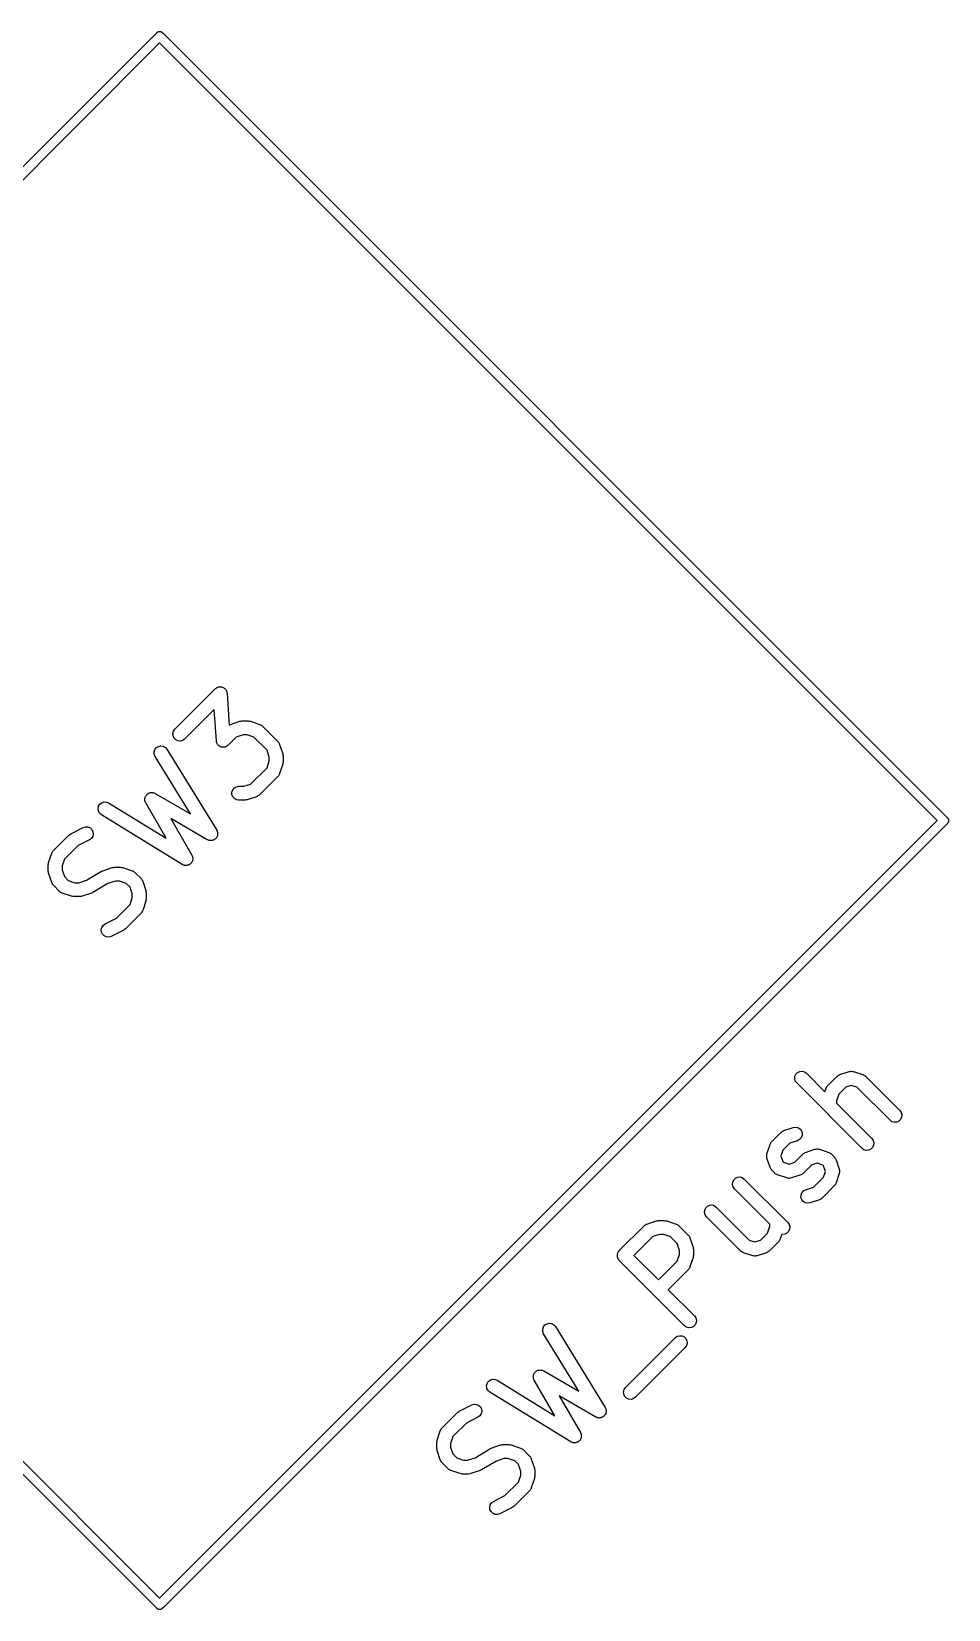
# Model space of a CAD drawing. Extents: x 106.7 to 203.6, y -115.7 to -57.1.
# Drawn here: x 183.87 to 193.79, y -104.94 to -87.87 of the extents above; entities that cross this region are included whole.
import ezdxf

# ---------------------------------------------------------------- set-up
doc = ezdxf.new("R2010")
doc.units = 0
doc.header["$MEASUREMENT"] = 0
doc.layers.add('BLACK', color=7, linetype='CONTINUOUS')

msp = doc.modelspace()

# ---------------------------------------------------------------- linework, layer by layer
at = {"layer": 'BLACK', "linetype": 'CONTINUOUS'}
for p, q in [((178.63, -94.4797), (185.225, -87.8846)), ((185.225, -87.8846), (185.228, -87.8815)), ((185.228, -87.8815), (185.232, -87.8796)), ((185.232, -87.8796), (185.236, -87.8771)), ((185.236, -87.8771), (185.24, -87.8759)), ((185.24, -87.8759), (185.244, -87.874)), ((185.244, -87.874), (185.248, -87.8736)), ((185.248, -87.8736), (185.253, -87.8725)), ((185.253, -87.8725), (185.257, -87.8729)), ((185.257, -87.8729), (185.262, -87.8725)), ((185.262, -87.8725), (185.266, -87.8736)), ((185.266, -87.8736), (185.27, -87.874)), ((185.27, -87.874), (185.274, -87.8759)), ((185.274, -87.8759), (185.279, -87.8771)), ((185.279, -87.8771), (185.282, -87.8796)), ((185.282, -87.8796), (185.286, -87.8815)), ((185.286, -87.8815), (185.299, -87.8939)), ((185.299, -87.8939), (185.299, -87.8939)), ((185.299, -87.8939), (193.772, -96.3668)), ((185.257, -87.9938), (178.63, -94.6211)), ((193.672, -96.4083), (185.257, -87.9938)), ((185.421, -95.4206), (185.859, -94.9829)), ((185.859, -94.9829), (185.865, -94.9787)), ((185.865, -94.9787), (185.87, -94.9736)), ((185.87, -94.9736), (185.875, -94.9712)), ((185.875, -94.9712), (185.88, -94.9679)), ((185.88, -94.9679), (185.887, -94.966)), ((185.887, -94.966), (185.894, -94.9631)), ((185.894, -94.9631), (185.9, -94.9627)), ((185.9, -94.9627), (185.905, -94.9612)), ((185.905, -94.9612), (185.913, -94.9618)), ((185.913, -94.9618), (185.92, -94.9613)), ((185.92, -94.9613), (185.925, -94.9629)), ((185.925, -94.9629), (185.931, -94.9634)), ((185.931, -94.9634), (185.938, -94.9665)), ((185.938, -94.9665), (185.945, -94.9686)), ((185.945, -94.9686), (185.95, -94.972)), ((185.95, -94.972), (185.955, -94.9745)), ((185.955, -94.9745), (185.96, -94.9796)), ((185.96, -94.9796), (185.966, -94.984)), ((185.966, -94.984), (185.969, -94.9888)), ((185.969, -94.9888), (185.973, -94.9929)), ((185.973, -94.9929), (185.976, -94.9995)), ((185.976, -94.9995), (185.98, -95.0056)), ((185.98, -95.0056), (185.982, -95.0112)), ((185.982, -95.0112), (185.984, -95.0165)), ((185.984, -95.0165), (185.985, -95.0238)), ((185.985, -95.0238), (185.987, -95.0309)), ((185.987, -95.0309), (186.01, -95.3756)), ((185.848, -95.2058), (185.527, -95.5267)), ((185.871, -95.546), (185.848, -95.2058)), ((185.406, -95.4419), (185.421, -95.4206)), ((186.01, -95.3756), (186.015, -95.372)), ((186.015, -95.372), (186.019, -95.3709)), ((186.019, -95.3709), (186.023, -95.3688)), ((186.023, -95.3688), (186.124, -95.3351)), ((186.124, -95.3351), (186.136, -95.3334)), ((186.136, -95.3334), (186.147, -95.3313)), ((186.147, -95.3313), (186.215, -95.3313)), ((186.215, -95.3313), (186.227, -95.3334)), ((186.227, -95.3334), (186.239, -95.3351)), ((186.239, -95.3351), (186.34, -95.3688)), ((186.34, -95.3688), (186.343, -95.3709)), ((186.343, -95.3709), (186.348, -95.372)), ((186.348, -95.372), (186.355, -95.377)), ((186.355, -95.377), (186.362, -95.3812)), ((186.362, -95.3812), (186.365, -95.3844)), ((186.365, -95.3844), (186.369, -95.3869)), ((186.369, -95.3869), (186.537, -95.5553)), ((185.399, -95.4671), (185.406, -95.4419)), ((185.402, -95.493), (185.399, -95.4671)), ((185.413, -95.5166), (185.402, -95.493)), ((185.431, -95.5351), (185.413, -95.5166)), ((185.455, -95.5461), (185.431, -95.5351)), ((185.481, -95.5483), (185.455, -95.5461)), ((185.506, -95.5416), (185.481, -95.5483)), ((185.527, -95.5267), (185.506, -95.5416)), ((185.872, -95.5531), (185.871, -95.546)), ((185.873, -95.5604), (185.872, -95.5531)), ((185.875, -95.5656), (185.873, -95.5604)), ((185.877, -95.5712), (185.875, -95.5656)), ((185.881, -95.5773), (185.877, -95.5712)), ((185.884, -95.584), (185.881, -95.5773)), ((185.888, -95.5881), (185.884, -95.584)), ((185.891, -95.5929), (185.888, -95.5881)), ((185.897, -95.5972), (185.891, -95.5929)), ((185.902, -95.6024), (185.897, -95.5972)), ((185.992, -95.5982), (185.987, -95.6033)), ((185.998, -95.594), (185.992, -95.5982)), ((186.087, -95.5055), (185.998, -95.594)), ((186.16, -95.4813), (186.087, -95.5055)), ((186.203, -95.4813), (186.16, -95.4813)), ((186.275, -95.5055), (186.203, -95.4813)), ((186.419, -95.6488), (186.275, -95.5055)), ((186.537, -95.5553), (186.54, -95.5588)), ((186.54, -95.5588), (186.543, -95.5617)), ((186.543, -95.5617), (186.547, -95.5694)), ((186.547, -95.5694), (186.552, -95.5766)), ((186.552, -95.5766), (186.553, -95.5808)), ((186.553, -95.5808), (186.555, -95.5846)), ((186.555, -95.5846), (186.589, -95.6856)), ((185.198, -95.6647), (185.206, -95.64)), ((185.199, -95.6907), (185.198, -95.6647)), ((185.208, -95.715), (185.199, -95.6907)), ((185.206, -95.64), (185.222, -95.6196)), ((185.591, -96.3373), (185.208, -95.715)), ((185.222, -95.6196), (185.244, -95.6059)), ((185.244, -95.6059), (185.27, -95.6007)), ((185.27, -95.6007), (185.296, -95.6045)), ((185.296, -95.6045), (185.319, -95.6169)), ((185.319, -95.6169), (185.336, -95.6363)), ((185.336, -95.6363), (185.875, -96.5118)), ((185.908, -95.6049), (185.902, -95.6024)), ((185.912, -95.6083), (185.908, -95.6049)), ((185.919, -95.6103), (185.912, -95.6083)), ((185.926, -95.6134), (185.919, -95.6103)), ((185.932, -95.6139), (185.926, -95.6134)), ((185.937, -95.6155), (185.932, -95.6139)), ((185.945, -95.615), (185.937, -95.6155)), ((185.952, -95.6157), (185.945, -95.615)), ((185.958, -95.6142), (185.952, -95.6157)), ((185.963, -95.6138), (185.958, -95.6142)), ((185.97, -95.6108), (185.963, -95.6138)), ((185.977, -95.6089), (185.97, -95.6108)), ((185.982, -95.6056), (185.977, -95.6089)), ((185.987, -95.6033), (185.982, -95.6056)), ((186.443, -95.7215), (186.419, -95.6488)), ((186.419, -95.8372), (186.443, -95.7645)), ((186.443, -95.7645), (186.443, -95.7215)), ((186.589, -95.6856), (186.591, -95.6975)), ((186.591, -95.6975), (186.593, -95.7093)), ((186.593, -95.7093), (186.593, -95.7767)), ((186.242, -96.0142), (186.419, -95.8372)), ((186.537, -95.9307), (186.335, -96.1327)), ((186.54, -95.9272), (186.537, -95.9307)), ((186.543, -95.9243), (186.54, -95.9272)), ((186.547, -95.9166), (186.543, -95.9243)), ((186.552, -95.9094), (186.547, -95.9166)), ((186.553, -95.9052), (186.552, -95.9094)), ((186.555, -95.9014), (186.553, -95.9052)), ((186.589, -95.8004), (186.555, -95.9014)), ((186.591, -95.7885), (186.589, -95.8004)), ((186.593, -95.7767), (186.591, -95.7885)), ((185.14, -96.1135), (185.145, -96.1103)), ((185.145, -96.1103), (185.152, -96.1091)), ((185.152, -96.1091), (185.158, -96.1069)), ((185.158, -96.1069), (185.165, -96.1069)), ((185.165, -96.1069), (185.171, -96.1057)), ((185.171, -96.1057), (185.177, -96.1069)), ((185.177, -96.1069), (185.184, -96.1069)), ((185.184, -96.1069), (185.19, -96.1091)), ((185.19, -96.1091), (185.197, -96.1102)), ((185.197, -96.1102), (185.202, -96.1135)), ((186.04, -96.1004), (186.049, -96.0759)), ((186.04, -96.1264), (186.04, -96.1004)), ((186.049, -96.0759), (186.066, -96.0559)), ((186.066, -96.0559), (186.088, -96.0429)), ((186.088, -96.0429), (186.114, -96.0384)), ((186.114, -96.0384), (186.169, -96.0384)), ((186.169, -96.0384), (186.242, -96.0142)), ((184.591, -96.2796), (184.596, -96.2541)), ((184.595, -96.3054), (184.591, -96.2796)), ((184.596, -96.2541), (184.61, -96.2319)), ((184.61, -96.2319), (184.63, -96.2158)), ((184.63, -96.2158), (184.655, -96.2075)), ((184.655, -96.2075), (184.681, -96.2083)), ((184.681, -96.2083), (184.705, -96.2179)), ((184.705, -96.2179), (185.328, -96.6008)), ((185.096, -96.1806), (185.097, -96.1743)), ((185.097, -96.1872), (185.096, -96.1806)), ((185.097, -96.1678), (185.099, -96.1615)), ((185.097, -96.1743), (185.097, -96.1678)), ((185.097, -96.1938), (185.097, -96.1872)), ((185.099, -96.1999), (185.097, -96.1938)), ((185.099, -96.1615), (185.101, -96.155)), ((185.1, -96.2063), (185.099, -96.1999)), ((185.104, -96.2121), (185.1, -96.2063)), ((185.101, -96.155), (185.104, -96.1494)), ((185.104, -96.1494), (185.106, -96.1433)), ((185.106, -96.2183), (185.104, -96.2121)), ((185.106, -96.1433), (185.11, -96.1382)), ((185.328, -96.6008), (185.106, -96.2183)), ((185.11, -96.1382), (185.114, -96.1324)), ((185.114, -96.1324), (185.119, -96.1283)), ((185.119, -96.1283), (185.123, -96.1233)), ((185.123, -96.1233), (185.128, -96.12)), ((185.128, -96.12), (185.134, -96.1157)), ((185.134, -96.1157), (185.14, -96.1135)), ((185.202, -96.1135), (185.209, -96.1158)), ((185.209, -96.1158), (185.591, -96.3373)), ((186.049, -96.1509), (186.04, -96.1264)), ((186.066, -96.1708), (186.049, -96.1509)), ((186.088, -96.1839), (186.066, -96.1708)), ((186.114, -96.1884), (186.088, -96.1839)), ((186.181, -96.1884), (186.114, -96.1884)), ((186.193, -96.1863), (186.181, -96.1884)), ((186.205, -96.1845), (186.193, -96.1863)), ((186.306, -96.1509), (186.205, -96.1845)), ((186.31, -96.1488), (186.306, -96.1509)), ((186.314, -96.1477), (186.31, -96.1488)), ((186.321, -96.1426), (186.314, -96.1477)), ((186.329, -96.1385), (186.321, -96.1426)), ((186.332, -96.1352), (186.329, -96.1385)), ((186.335, -96.1327), (186.332, -96.1352)), ((185.225, -104.932), (176.743, -96.4499)), ((176.843, -96.4083), (185.257, -104.823)), ((184.607, -96.3283), (184.595, -96.3054)), ((184.627, -96.3456), (184.607, -96.3283)), ((185.502, -96.8844), (184.627, -96.3456)), ((185.257, -104.823), (193.672, -96.4083)), ((193.781, -96.4406), (185.299, -104.923)), ((185.773, -96.616), (185.377, -96.3866)), ((185.377, -96.3866), (185.606, -96.7829)), ((193.772, -96.3668), (193.784, -96.3792)), ((193.784, -96.4375), (193.781, -96.4406)), ((193.784, -96.3792), (193.786, -96.3833)), ((193.786, -96.4334), (193.784, -96.4375)), ((193.786, -96.3833), (193.788, -96.3869)), ((193.788, -96.4298), (193.786, -96.4334)), ((193.788, -96.3869), (193.79, -96.3912)), ((193.79, -96.4255), (193.788, -96.4298)), ((193.79, -96.3912), (193.792, -96.3952)), ((193.792, -96.4215), (193.79, -96.4255)), ((193.792, -96.3952), (193.792, -96.3996)), ((193.792, -96.3996), (193.793, -96.4039)), ((193.793, -96.4128), (193.792, -96.4171)), ((193.792, -96.4171), (193.792, -96.4215)), ((193.793, -96.4039), (193.793, -96.4084)), ((193.793, -96.4084), (193.793, -96.4128)), ((184.108, -96.7338), (184.276, -96.5654)), ((184.276, -96.5654), (184.286, -96.5585)), ((184.286, -96.5585), (184.296, -96.5514)), ((184.296, -96.5514), (184.43, -96.484)), ((184.497, -96.6182), (184.374, -96.6801)), ((184.43, -96.484), (184.455, -96.4766)), ((184.455, -96.4766), (184.481, -96.4782)), ((184.481, -96.4782), (184.505, -96.4885)), ((184.518, -96.6027), (184.497, -96.6182)), ((184.505, -96.4885), (184.524, -96.5064)), ((184.533, -96.5809), (184.518, -96.6027)), ((184.524, -96.5064), (184.536, -96.5297)), ((184.539, -96.5556), (184.533, -96.5809)), ((184.536, -96.5297), (184.539, -96.5556)), ((185.78, -96.6187), (185.773, -96.616)), ((185.787, -96.6223), (185.78, -96.6187)), ((185.792, -96.6231), (185.787, -96.6223)), ((185.798, -96.625), (185.792, -96.6231)), ((185.831, -96.6224), (185.824, -96.625)), ((185.838, -96.6208), (185.831, -96.6224)), ((185.843, -96.618), (185.838, -96.6208)), ((185.848, -96.6161), (185.843, -96.618)), ((185.854, -96.6112), (185.848, -96.6161)), ((185.861, -96.6072), (185.854, -96.6112)), ((185.864, -96.6029), (185.861, -96.6072)), ((185.868, -96.5994), (185.864, -96.6029)), ((185.872, -96.5928), (185.868, -96.5994)), ((185.877, -96.5868), (185.872, -96.5928)), ((185.875, -96.5118), (185.877, -96.5189)), ((185.877, -96.5189), (185.881, -96.5255)), ((185.878, -96.5816), (185.877, -96.5868)), ((185.881, -96.5769), (185.878, -96.5816)), ((185.881, -96.5255), (185.882, -96.5309)), ((185.883, -96.5693), (185.881, -96.5769)), ((185.882, -96.5309), (185.884, -96.536)), ((185.885, -96.5621), (185.883, -96.5693)), ((185.884, -96.536), (185.884, -96.5437)), ((185.884, -96.5437), (185.886, -96.5512)), ((185.886, -96.5512), (185.885, -96.5566)), ((185.885, -96.5566), (185.885, -96.5621)), ((184.056, -96.8641), (184.09, -96.7631)), ((184.09, -96.7631), (184.092, -96.7593)), ((184.092, -96.7593), (184.093, -96.7551)), ((184.093, -96.7551), (184.098, -96.7479)), ((184.098, -96.7479), (184.102, -96.7402)), ((184.102, -96.7402), (184.105, -96.7373)), ((184.105, -96.7373), (184.108, -96.7338)), ((184.374, -96.6801), (184.226, -96.8273)), ((185.606, -96.7829), (185.609, -96.7901)), ((185.609, -96.7901), (185.613, -96.7968)), ((185.805, -96.625), (185.798, -96.625)), ((185.813, -96.6261), (185.805, -96.625)), ((185.818, -96.625), (185.813, -96.6261)), ((185.824, -96.625), (185.818, -96.625)), ((184.052, -96.8878), (184.054, -96.876)), ((184.052, -96.9552), (184.052, -96.8878)), ((184.054, -96.967), (184.052, -96.9552)), ((184.054, -96.876), (184.056, -96.8641)), ((184.226, -96.8273), (184.202, -96.9)), ((184.202, -96.9), (184.202, -96.943)), ((184.202, -96.943), (184.226, -97.0157)), ((184.466, -97.055), (184.627, -96.9582)), ((184.627, -96.9582), (184.635, -96.9553)), ((184.635, -96.9553), (184.642, -96.9514)), ((184.642, -96.9514), (184.743, -96.9177)), ((184.743, -96.9177), (184.755, -96.9159)), ((184.755, -96.9159), (184.767, -96.9138)), ((184.767, -96.9138), (184.834, -96.9138)), ((184.834, -96.9138), (184.846, -96.9159)), ((184.846, -96.9159), (184.858, -96.9177)), ((184.858, -96.9177), (184.959, -96.9514)), ((184.959, -96.9514), (184.963, -96.9534)), ((184.963, -96.9534), (184.967, -96.9545)), ((184.967, -96.9545), (184.974, -96.9596)), ((184.974, -96.9596), (184.982, -96.9638)), ((184.982, -96.9638), (184.985, -96.967)), ((185.509, -96.8872), (185.502, -96.8844)), ((185.516, -96.891), (185.509, -96.8872)), ((185.521, -96.8919), (185.516, -96.891)), ((185.526, -96.894), (185.521, -96.8919)), ((185.534, -96.8942), (185.526, -96.894)), ((185.541, -96.8955), (185.534, -96.8942)), ((185.547, -96.8945), (185.541, -96.8955)), ((185.552, -96.8947), (185.547, -96.8945)), ((185.56, -96.8923), (185.552, -96.8947)), ((185.567, -96.8909), (185.56, -96.8923)), ((185.572, -96.8882), (185.567, -96.8909)), ((185.577, -96.8865), (185.572, -96.8882)), ((185.583, -96.8817), (185.577, -96.8865)), ((185.59, -96.8779), (185.583, -96.8817)), ((185.593, -96.8737), (185.59, -96.8779)), ((185.597, -96.8703), (185.593, -96.8737)), ((185.601, -96.8638), (185.597, -96.8703)), ((185.606, -96.8579), (185.601, -96.8638)), ((185.608, -96.8528), (185.606, -96.8579)), ((185.611, -96.8481), (185.608, -96.8528)), ((185.613, -96.8406), (185.611, -96.8481)), ((185.613, -96.7968), (185.613, -96.8022)), ((185.613, -96.8022), (185.615, -96.8074)), ((185.615, -96.8334), (185.613, -96.8406)), ((185.615, -96.8074), (185.615, -96.815)), ((185.615, -96.815), (185.616, -96.8226)), ((185.616, -96.8226), (185.615, -96.828)), ((185.615, -96.828), (185.615, -96.8334)), ((184.056, -96.9789), (184.054, -96.967)), ((184.09, -97.0799), (184.056, -96.9789)), ((184.092, -97.0837), (184.09, -97.0799)), ((184.093, -97.0879), (184.092, -97.0837)), ((184.098, -97.0951), (184.093, -97.0879)), ((184.102, -97.1028), (184.098, -97.0951)), ((184.105, -97.1057), (184.102, -97.1028)), ((184.108, -97.1092), (184.105, -97.1057)), ((184.175, -97.1766), (184.108, -97.1092)), ((184.226, -97.0157), (184.269, -97.058)), ((184.269, -97.058), (184.341, -97.0822)), ((184.341, -97.0822), (184.384, -97.0822)), ((184.384, -97.0822), (184.466, -97.055)), ((184.697, -97.0911), (184.536, -97.1878)), ((184.779, -97.0639), (184.697, -97.0911)), ((184.822, -97.0639), (184.779, -97.0639)), ((184.895, -97.0881), (184.822, -97.0639)), ((184.937, -97.1304), (184.895, -97.0881)), ((184.961, -97.203), (184.937, -97.1304)), ((184.985, -96.967), (184.988, -96.9695)), ((184.988, -96.9695), (185.056, -97.0368)), ((185.056, -97.0368), (185.058, -97.0404)), ((185.058, -97.0404), (185.061, -97.0432)), ((185.061, -97.0432), (185.066, -97.051)), ((185.066, -97.051), (185.071, -97.0582)), ((185.071, -97.0582), (185.072, -97.0623)), ((185.072, -97.0623), (185.074, -97.0661)), ((185.074, -97.0661), (185.107, -97.1672)), ((184.179, -97.179), (184.175, -97.1766)), ((184.182, -97.1823), (184.179, -97.179)), ((184.189, -97.1865), (184.182, -97.1823)), ((184.196, -97.1915), (184.189, -97.1865)), ((184.201, -97.1926), (184.196, -97.1915)), ((184.204, -97.1947), (184.201, -97.1926)), ((184.305, -97.2284), (184.204, -97.1947)), ((184.317, -97.2301), (184.305, -97.2284)), ((184.329, -97.2322), (184.317, -97.2301)), ((184.397, -97.2322), (184.329, -97.2322)), ((184.408, -97.2301), (184.397, -97.2322)), ((184.42, -97.2284), (184.408, -97.2301)), ((184.521, -97.1947), (184.42, -97.2284)), ((184.528, -97.1908), (184.521, -97.1947)), ((184.536, -97.1878), (184.528, -97.1908)), ((184.937, -97.3187), (184.961, -97.2461)), ((184.961, -97.2461), (184.961, -97.203)), ((185.107, -97.2819), (185.074, -97.383)), ((185.107, -97.1672), (185.109, -97.179)), ((185.109, -97.2701), (185.107, -97.2819)), ((185.109, -97.179), (185.111, -97.1909)), ((185.111, -97.2582), (185.109, -97.2701)), ((185.111, -97.1909), (185.111, -97.2582)), ((184.666, -97.5279), (184.79, -97.466)), ((184.79, -97.466), (184.937, -97.3187)), ((185.056, -97.4123), (184.887, -97.5806)), ((185.058, -97.4087), (185.056, -97.4123)), ((185.061, -97.4059), (185.058, -97.4087)), ((185.066, -97.3981), (185.061, -97.4059)), ((185.071, -97.3909), (185.066, -97.3981)), ((185.072, -97.3868), (185.071, -97.3909)), ((185.074, -97.383), (185.072, -97.3868)), ((184.625, -97.5904), (184.631, -97.5651)), ((184.628, -97.6163), (184.625, -97.5904)), ((184.639, -97.6396), (184.628, -97.6163)), ((184.631, -97.5651), (184.645, -97.5434)), ((184.658, -97.6575), (184.639, -97.6396)), ((184.645, -97.5434), (184.666, -97.5279)), ((184.868, -97.5947), (184.733, -97.662)), ((184.877, -97.5875), (184.868, -97.5947)), ((184.887, -97.5806), (184.877, -97.5875)), ((184.682, -97.6679), (184.658, -97.6575)), ((184.708, -97.6694), (184.682, -97.6679)), ((184.733, -97.662), (184.708, -97.6694)), ((192.129, -99.2016), (192.131, -99.1756)), ((192.131, -99.1756), (192.142, -99.152)), ((192.142, -99.152), (192.161, -99.1336)), ((192.161, -99.1336), (192.184, -99.1226)), ((192.184, -99.1226), (192.21, -99.1203)), ((192.21, -99.1203), (192.235, -99.127)), ((192.235, -99.127), (192.257, -99.142)), ((192.257, -99.142), (192.457, -99.3424)), ((192.487, -99.2767), (192.588, -99.1757)), ((192.588, -99.1757), (192.592, -99.1732)), ((192.592, -99.1732), (192.595, -99.1699)), ((192.595, -99.1699), (192.603, -99.1658)), ((192.603, -99.1658), (192.61, -99.1607)), ((192.61, -99.1607), (192.614, -99.1596)), ((192.614, -99.1596), (192.618, -99.1575)), ((192.618, -99.1575), (192.719, -99.1239)), ((192.719, -99.1239), (192.73, -99.1223)), ((192.73, -99.1223), (192.74, -99.1201)), ((192.74, -99.1201), (192.742, -99.1204)), ((192.742, -99.1204), (192.744, -99.1201)), ((192.744, -99.1201), (192.755, -99.1223)), ((192.755, -99.1223), (192.766, -99.1239)), ((192.766, -99.1239), (192.867, -99.1575)), ((192.867, -99.1575), (192.871, -99.1596)), ((192.871, -99.1596), (192.875, -99.1607)), ((192.875, -99.1607), (192.882, -99.1658)), ((192.882, -99.1658), (192.89, -99.1699)), ((192.89, -99.1699), (192.893, -99.1732)), ((192.893, -99.1732), (192.896, -99.1757)), ((192.896, -99.1757), (193.267, -99.5461)), ((192.136, -99.2267), (192.129, -99.2016)), ((192.151, -99.2481), (192.136, -99.2267)), ((192.858, -99.9552), (192.151, -99.2481)), ((192.457, -99.3424), (192.469, -99.306)), ((192.469, -99.306), (192.471, -99.3022)), ((192.471, -99.3022), (192.472, -99.298)), ((192.472, -99.298), (192.477, -99.2908)), ((192.477, -99.2908), (192.482, -99.2831)), ((192.482, -99.2831), (192.485, -99.2802)), ((192.485, -99.2802), (192.487, -99.2767)), ((192.682, -99.2942), (192.606, -99.3702)), ((192.742, -99.2741), (192.682, -99.2942)), ((192.803, -99.2942), (192.742, -99.2741)), ((193.161, -99.6521), (192.803, -99.2942)), ((192.606, -99.3702), (192.582, -99.4429)), ((192.582, -99.4429), (192.582, -99.467)), ((192.582, -99.467), (192.964, -99.8491)), ((193.182, -99.6671), (193.161, -99.6521)), ((193.207, -99.6738), (193.182, -99.6671)), ((193.233, -99.6715), (193.207, -99.6738)), ((193.257, -99.6605), (193.233, -99.6715)), ((193.275, -99.6421), (193.257, -99.6605)), ((193.267, -99.5461), (193.282, -99.5674)), ((193.286, -99.6185), (193.275, -99.6421)), ((193.282, -99.5674), (193.289, -99.5925)), ((193.289, -99.5925), (193.286, -99.6185)), ((191.881, -99.8828), (191.982, -99.7818)), ((191.982, -99.7818), (191.986, -99.7793)), ((191.986, -99.7793), (191.989, -99.776)), ((191.989, -99.776), (191.996, -99.7719)), ((191.996, -99.7719), (192.004, -99.7668)), ((192.004, -99.7668), (192.008, -99.7657)), ((192.008, -99.7657), (192.012, -99.7636)), ((192.012, -99.7636), (192.113, -99.73)), ((192.113, -99.73), (192.138, -99.7261)), ((192.138, -99.7261), (192.164, -99.7314)), ((192.183, -99.8599), (192.16, -99.8723)), ((192.164, -99.7314), (192.186, -99.745)), ((192.2, -99.8404), (192.183, -99.8599)), ((192.186, -99.745), (192.202, -99.7654)), ((192.21, -99.8161), (192.2, -99.8404)), ((192.202, -99.7654), (192.211, -99.7901)), ((192.211, -99.7901), (192.21, -99.8161)), ((192.964, -99.8491), (192.979, -99.8704)), ((191.826, -100.035), (191.828, -100.024)), ((191.826, -100.037), (191.826, -100.035)), ((191.826, -100.039), (191.826, -100.037)), ((191.828, -100.024), (191.829, -100.013)), ((191.829, -100.013), (191.863, -99.9121)), ((191.863, -99.9121), (191.865, -99.9083)), ((191.865, -99.9083), (191.866, -99.9041)), ((191.866, -99.9041), (191.871, -99.8969)), ((191.871, -99.8969), (191.876, -99.8892)), ((191.876, -99.8892), (191.879, -99.8863)), ((191.879, -99.8863), (191.881, -99.8828)), ((192, -99.9763), (191.98, -100.037)), ((191.98, -100.037), (192, -100.097)), ((192.076, -99.9003), (192, -99.9763)), ((192.16, -99.8723), (192.076, -99.9003)), ((192.129, -100.106), (192.218, -100.017)), ((192.218, -100.017), (192.222, -100.015)), ((192.222, -100.015), (192.224, -100.012)), ((192.224, -100.012), (192.232, -100.008)), ((192.232, -100.008), (192.239, -100.003)), ((192.239, -100.003), (192.243, -100.001)), ((192.243, -100.001), (192.247, -99.9993)), ((192.247, -99.9993), (192.348, -99.9657)), ((192.348, -99.9657), (192.359, -99.9641)), ((192.359, -99.9641), (192.37, -99.9618)), ((192.37, -99.9618), (192.372, -99.9621)), ((192.372, -99.9621), (192.374, -99.9618)), ((192.374, -99.9618), (192.385, -99.9641)), ((192.385, -99.9641), (192.396, -99.9657)), ((192.396, -99.9657), (192.497, -99.9993)), ((192.497, -99.9993), (192.501, -100.001)), ((192.501, -100.001), (192.505, -100.003)), ((192.505, -100.003), (192.512, -100.008)), ((192.512, -100.008), (192.52, -100.012)), ((192.52, -100.012), (192.523, -100.015)), ((192.523, -100.015), (192.526, -100.017)), ((192.526, -100.017), (192.56, -100.051)), ((192.879, -99.9701), (192.858, -99.9552)), ((192.904, -99.9768), (192.879, -99.9701)), ((192.93, -99.9746), (192.904, -99.9768)), ((192.954, -99.9636), (192.93, -99.9746)), ((192.972, -99.9451), (192.954, -99.9636)), ((192.983, -99.9215), (192.972, -99.9451)), ((192.979, -99.8704), (192.985, -99.8956)), ((192.985, -99.8956), (192.983, -99.9215)), ((191.828, -100.05), (191.826, -100.039)), ((191.829, -100.061), (191.828, -100.05)), ((191.863, -100.162), (191.829, -100.061)), ((191.865, -100.165), (191.863, -100.162)), ((191.866, -100.17), (191.865, -100.165)), ((191.871, -100.177), (191.866, -100.17)), ((191.876, -100.184), (191.871, -100.177)), ((191.879, -100.187), (191.876, -100.184)), ((191.881, -100.191), (191.879, -100.187)), ((191.915, -100.225), (191.881, -100.191)), ((192, -100.097), (192.008, -100.106)), ((192.008, -100.106), (192.069, -100.126)), ((192.069, -100.126), (192.129, -100.106)), ((192.312, -100.136), (192.223, -100.225)), ((192.372, -100.116), (192.312, -100.136)), ((192.433, -100.136), (192.372, -100.116)), ((192.441, -100.145), (192.433, -100.136)), ((192.461, -100.205), (192.441, -100.145)), ((192.441, -100.266), (192.461, -100.205)), ((192.56, -100.051), (192.562, -100.055)), ((192.562, -100.055), (192.565, -100.058)), ((192.565, -100.058), (192.57, -100.065)), ((192.57, -100.065), (192.575, -100.072)), ((192.575, -100.072), (192.576, -100.077)), ((192.576, -100.077), (192.578, -100.08)), ((192.578, -100.08), (192.612, -100.181)), ((192.612, -100.181), (192.613, -100.192)), ((192.613, -100.192), (192.615, -100.203)), ((192.615, -100.207), (192.613, -100.218)), ((192.615, -100.203), (192.615, -100.205)), ((192.615, -100.205), (192.615, -100.207)), ((191.456, -100.346), (191.458, -100.32)), ((191.462, -100.372), (191.456, -100.346)), ((191.458, -100.32), (191.469, -100.297)), ((191.477, -100.393), (191.462, -100.372)), ((191.469, -100.297), (191.487, -100.278)), ((191.487, -100.278), (191.511, -100.267)), ((191.511, -100.267), (191.537, -100.265)), ((191.537, -100.265), (191.562, -100.272)), ((191.562, -100.272), (191.583, -100.287)), ((191.583, -100.287), (192.055, -100.758)), ((191.918, -100.227), (191.915, -100.225)), ((191.921, -100.23), (191.918, -100.227)), ((191.929, -100.234), (191.921, -100.23)), ((191.936, -100.239), (191.929, -100.234)), ((191.94, -100.241), (191.936, -100.239)), ((191.944, -100.243), (191.94, -100.241)), ((192.045, -100.276), (191.944, -100.243)), ((192.056, -100.278), (192.045, -100.276)), ((192.067, -100.28), (192.056, -100.278)), ((192.069, -100.28), (192.067, -100.28)), ((192.071, -100.28), (192.069, -100.28)), ((192.082, -100.278), (192.071, -100.28)), ((192.093, -100.276), (192.082, -100.278)), ((192.194, -100.243), (192.093, -100.276)), ((192.198, -100.241), (192.194, -100.243)), ((192.202, -100.239), (192.198, -100.241)), ((192.209, -100.234), (192.202, -100.239)), ((192.217, -100.23), (192.209, -100.234)), ((192.219, -100.227), (192.217, -100.23)), ((192.223, -100.225), (192.219, -100.227)), ((192.247, -100.403), (192.332, -100.375)), ((192.332, -100.375), (192.441, -100.266)), ((192.56, -100.359), (192.425, -100.494)), ((192.562, -100.356), (192.56, -100.359)), ((192.565, -100.353), (192.562, -100.356)), ((192.57, -100.345), (192.565, -100.353)), ((192.575, -100.338), (192.57, -100.345)), ((192.576, -100.334), (192.575, -100.338)), ((192.578, -100.33), (192.576, -100.334)), ((192.612, -100.229), (192.578, -100.33)), ((192.613, -100.218), (192.612, -100.229)), ((191.859, -100.775), (191.477, -100.393)), ((192.197, -100.486), (192.198, -100.46)), ((192.205, -100.51), (192.197, -100.486)), ((192.198, -100.46), (192.207, -100.435)), ((192.221, -100.531), (192.205, -100.51)), ((192.207, -100.435), (192.224, -100.416)), ((192.243, -100.544), (192.221, -100.531)), ((192.224, -100.416), (192.247, -100.403)), ((192.269, -100.55), (192.243, -100.544)), ((192.295, -100.546), (192.269, -100.55)), ((192.396, -100.512), (192.295, -100.546)), ((192.4, -100.51), (192.396, -100.512)), ((192.404, -100.509), (192.4, -100.51)), ((192.411, -100.504), (192.404, -100.509)), ((192.419, -100.5), (192.411, -100.504)), ((192.422, -100.496), (192.419, -100.5)), ((192.425, -100.494), (192.422, -100.496)), ((191.152, -100.649), (191.155, -100.623)), ((191.159, -100.675), (191.152, -100.649)), ((191.155, -100.623), (191.166, -100.6)), ((191.174, -100.696), (191.159, -100.675)), ((191.166, -100.6), (191.184, -100.581)), ((191.545, -101.066), (191.174, -100.696)), ((191.184, -100.581), (191.208, -100.57)), ((191.208, -100.57), (191.234, -100.568)), ((191.234, -100.568), (191.259, -100.575)), ((191.259, -100.575), (191.28, -100.59)), ((191.28, -100.59), (191.638, -100.948)), ((190.231, -101.061), (190.501, -100.792)), ((190.501, -100.792), (190.504, -100.789)), ((190.504, -100.789), (190.507, -100.786)), ((190.507, -100.786), (190.515, -100.782)), ((190.515, -100.782), (190.522, -100.777)), ((190.522, -100.777), (190.526, -100.776)), ((190.526, -100.776), (190.53, -100.774)), ((190.53, -100.774), (190.631, -100.74)), ((190.667, -100.886), (190.594, -100.91)), ((190.631, -100.74), (190.643, -100.738)), ((190.643, -100.738), (190.655, -100.736)), ((190.655, -100.736), (190.722, -100.736)), ((190.71, -100.886), (190.667, -100.886)), ((190.783, -100.91), (190.71, -100.886)), ((190.722, -100.736), (190.734, -100.738)), ((190.734, -100.738), (190.746, -100.74)), ((190.746, -100.74), (190.847, -100.774)), ((190.847, -100.774), (190.851, -100.776)), ((190.851, -100.776), (190.855, -100.777)), ((190.855, -100.777), (190.862, -100.782)), ((190.862, -100.782), (190.87, -100.786)), ((190.87, -100.786), (190.873, -100.789)), ((190.873, -100.789), (190.876, -100.792)), ((190.876, -100.792), (190.977, -100.893)), ((191.759, -100.948), (191.835, -100.872)), ((191.835, -100.872), (191.859, -100.799)), ((191.859, -100.799), (191.859, -100.775)), ((191.989, -100.884), (191.972, -100.936)), ((191.995, -100.886), (191.989, -100.884)), ((192.021, -100.884), (191.995, -100.886)), ((192.045, -100.873), (192.021, -100.884)), ((192.063, -100.854), (192.045, -100.873)), ((192.055, -100.758), (192.07, -100.78)), ((192.074, -100.831), (192.063, -100.854)), ((192.07, -100.78), (192.076, -100.805)), ((192.076, -100.805), (192.074, -100.831)), ((190.228, -101.067), (190.231, -101.061)), ((190.594, -100.91), (190.39, -101.114)), ((190.859, -100.986), (190.783, -100.91)), ((190.883, -101.059), (190.859, -100.986)), ((190.883, -101.102), (190.883, -101.059)), ((190.977, -100.893), (190.98, -100.896)), ((190.98, -100.896), (190.983, -100.899)), ((190.983, -100.899), (190.987, -100.907)), ((190.987, -100.907), (190.992, -100.914)), ((190.992, -100.914), (190.993, -100.918)), ((190.993, -100.918), (190.995, -100.922)), ((190.995, -100.922), (191.029, -101.023)), ((191.029, -101.023), (191.031, -101.035)), ((191.031, -101.035), (191.033, -101.047)), ((191.033, -101.047), (191.033, -101.114)), ((191.638, -100.948), (191.699, -100.968)), ((191.699, -100.968), (191.759, -100.948)), ((191.954, -100.965), (191.853, -101.066)), ((191.956, -100.962), (191.954, -100.965)), ((191.959, -100.959), (191.956, -100.962)), ((191.964, -100.951), (191.959, -100.959)), ((191.969, -100.944), (191.964, -100.951)), ((191.97, -100.94), (191.969, -100.944)), ((191.972, -100.936), (191.97, -100.94)), ((190.21, -101.108), (190.211, -101.101)), ((190.21, -101.114), (190.21, -101.108)), ((190.21, -101.121), (190.21, -101.114)), ((190.211, -101.127), (190.21, -101.121)), ((190.211, -101.101), (190.212, -101.095)), ((190.212, -101.134), (190.211, -101.127)), ((190.212, -101.095), (190.215, -101.089)), ((190.215, -101.14), (190.212, -101.134)), ((190.215, -101.089), (190.216, -101.083)), ((190.216, -101.146), (190.215, -101.14)), ((190.216, -101.083), (190.22, -101.077)), ((190.22, -101.151), (190.216, -101.146)), ((190.22, -101.077), (190.223, -101.071)), ((190.223, -101.157), (190.22, -101.151)), ((190.223, -101.071), (190.228, -101.067)), ((190.228, -101.162), (190.223, -101.157)), ((190.231, -101.167), (190.228, -101.162)), ((190.938, -101.874), (190.231, -101.167)), ((190.39, -101.114), (190.655, -101.379)), ((190.655, -101.379), (190.859, -101.175)), ((190.859, -101.175), (190.883, -101.102)), ((191.029, -101.138), (190.995, -101.239)), ((191.031, -101.126), (191.029, -101.138)), ((191.033, -101.114), (191.031, -101.126)), ((191.548, -101.069), (191.545, -101.066)), ((191.551, -101.072), (191.548, -101.069)), ((191.559, -101.076), (191.551, -101.072)), ((191.566, -101.081), (191.559, -101.076)), ((191.57, -101.082), (191.566, -101.081)), ((191.574, -101.084), (191.57, -101.082)), ((191.675, -101.118), (191.574, -101.084)), ((191.686, -101.12), (191.675, -101.118)), ((191.697, -101.122), (191.686, -101.12)), ((191.699, -101.122), (191.697, -101.122)), ((191.701, -101.122), (191.699, -101.122)), ((191.711, -101.12), (191.701, -101.122)), ((191.722, -101.118), (191.711, -101.12)), ((191.823, -101.084), (191.722, -101.118)), ((191.827, -101.082), (191.823, -101.084)), ((191.831, -101.081), (191.827, -101.082)), ((191.839, -101.076), (191.831, -101.081)), ((191.846, -101.072), (191.839, -101.076)), ((191.849, -101.069), (191.846, -101.072)), ((191.853, -101.066), (191.849, -101.069)), ((190.977, -101.268), (190.761, -101.485)), ((190.98, -101.265), (190.977, -101.268)), ((190.983, -101.262), (190.98, -101.265)), ((190.987, -101.254), (190.983, -101.262)), ((190.992, -101.247), (190.987, -101.254)), ((190.993, -101.243), (190.992, -101.247)), ((190.995, -101.239), (190.993, -101.243)), ((190.761, -101.485), (191.045, -101.768)), ((189.402, -101.911), (189.41, -101.887)), ((189.403, -101.938), (189.402, -101.911)), ((189.41, -101.887), (189.426, -101.866)), ((189.426, -101.866), (189.449, -101.853)), ((189.449, -101.853), (189.474, -101.847)), ((189.474, -101.847), (189.5, -101.851)), ((189.5, -101.851), (189.523, -101.864)), ((189.523, -101.864), (189.54, -101.883)), ((189.54, -101.883), (190.079, -102.759)), ((190.96, -101.889), (190.938, -101.874)), ((190.985, -101.896), (190.96, -101.889)), ((191.011, -101.894), (190.985, -101.896)), ((191.035, -101.883), (191.011, -101.894)), ((191.053, -101.864), (191.035, -101.883)), ((191.045, -101.768), (191.059, -101.79)), ((191.064, -101.841), (191.053, -101.864)), ((191.059, -101.79), (191.066, -101.815)), ((191.066, -101.815), (191.064, -101.841)), ((189.412, -101.962), (189.403, -101.938)), ((189.795, -102.584), (189.412, -101.962)), ((190.299, -102.543), (190.837, -102.004)), ((190.837, -102.004), (190.859, -101.989)), ((190.859, -101.989), (190.884, -101.982)), ((190.884, -101.982), (190.91, -101.985)), ((190.91, -101.985), (190.933, -101.996)), ((190.933, -101.996), (190.952, -102.014)), ((190.952, -102.014), (190.963, -102.038)), ((190.965, -102.064), (190.958, -102.089)), ((190.963, -102.038), (190.965, -102.064)), ((190.944, -102.11), (190.405, -102.649)), ((190.958, -102.089), (190.944, -102.11)), ((189.3, -102.427), (189.301, -102.421)), ((189.301, -102.434), (189.3, -102.427)), ((189.301, -102.415), (189.304, -102.408)), ((189.301, -102.421), (189.301, -102.415)), ((189.304, -102.408), (189.305, -102.402)), ((189.305, -102.402), (189.308, -102.396)), ((189.308, -102.396), (189.31, -102.39)), ((189.31, -102.39), (189.315, -102.385)), ((189.315, -102.385), (189.318, -102.379)), ((189.318, -102.379), (189.323, -102.375)), ((189.323, -102.375), (189.327, -102.37)), ((189.327, -102.37), (189.333, -102.367)), ((189.333, -102.367), (189.338, -102.363)), ((189.338, -102.363), (189.344, -102.36)), ((189.344, -102.36), (189.35, -102.357)), ((189.35, -102.357), (189.356, -102.356)), ((189.356, -102.356), (189.362, -102.354)), ((189.362, -102.354), (189.369, -102.354)), ((189.369, -102.354), (189.375, -102.353)), ((189.375, -102.353), (189.382, -102.354)), ((189.382, -102.354), (189.388, -102.354)), ((189.388, -102.354), (189.394, -102.356)), ((189.394, -102.356), (189.401, -102.357)), ((189.401, -102.357), (189.407, -102.36)), ((189.407, -102.36), (189.413, -102.363)), ((189.413, -102.363), (189.795, -102.584)), ((188.795, -102.526), (188.8, -102.501)), ((188.799, -102.552), (188.795, -102.526)), ((188.811, -102.575), (188.799, -102.552)), ((188.8, -102.501), (188.814, -102.479)), ((188.831, -102.592), (188.811, -102.575)), ((188.814, -102.479), (188.834, -102.463)), ((189.706, -103.131), (188.831, -102.592)), ((188.834, -102.463), (188.859, -102.454)), ((188.859, -102.454), (188.885, -102.455)), ((188.885, -102.455), (188.909, -102.465)), ((188.909, -102.465), (189.532, -102.848)), ((189.301, -102.441), (189.301, -102.434)), ((189.304, -102.447), (189.301, -102.441)), ((189.305, -102.453), (189.304, -102.447)), ((189.308, -102.459), (189.305, -102.453)), ((189.31, -102.465), (189.308, -102.459)), ((189.532, -102.848), (189.31, -102.465)), ((190.277, -102.589), (190.284, -102.564)), ((190.279, -102.615), (190.277, -102.589)), ((190.284, -102.564), (190.299, -102.543)), ((188.5, -102.798), (188.635, -102.731)), ((188.635, -102.731), (188.66, -102.723)), ((188.66, -102.723), (188.686, -102.725)), ((188.686, -102.725), (188.709, -102.735)), ((188.709, -102.735), (188.728, -102.753)), ((188.728, -102.753), (188.74, -102.777)), ((189.977, -102.863), (189.581, -102.633)), ((189.581, -102.633), (189.811, -103.03)), ((190.079, -102.759), (190.082, -102.766)), ((190.082, -102.766), (190.086, -102.772)), ((190.29, -102.639), (190.279, -102.615)), ((190.309, -102.657), (190.29, -102.639)), ((190.332, -102.668), (190.309, -102.657)), ((190.358, -102.671), (190.332, -102.668)), ((190.383, -102.664), (190.358, -102.671)), ((190.405, -102.649), (190.383, -102.664)), ((188.312, -102.981), (188.48, -102.812)), ((188.578, -102.927), (188.431, -103.074)), ((188.48, -102.812), (188.49, -102.805)), ((188.49, -102.805), (188.5, -102.798)), ((188.702, -102.865), (188.578, -102.927)), ((188.723, -102.849), (188.702, -102.865)), ((188.737, -102.828), (188.723, -102.849)), ((188.743, -102.802), (188.737, -102.828)), ((188.74, -102.777), (188.743, -102.802)), ((189.985, -102.865), (189.977, -102.863)), ((189.991, -102.869), (189.985, -102.865)), ((189.997, -102.87), (189.991, -102.869)), ((190.002, -102.872), (189.997, -102.87)), ((190.01, -102.872), (190.002, -102.872)), ((190.017, -102.873), (190.01, -102.872)), ((190.022, -102.872), (190.017, -102.873)), ((190.028, -102.872), (190.022, -102.872)), ((190.035, -102.869), (190.028, -102.872)), ((190.043, -102.868), (190.035, -102.869)), ((190.047, -102.865), (190.043, -102.868)), ((190.052, -102.863), (190.047, -102.865)), ((190.058, -102.858), (190.052, -102.863)), ((190.065, -102.854), (190.058, -102.858)), ((190.068, -102.85), (190.065, -102.854)), ((190.072, -102.846), (190.068, -102.85)), ((190.076, -102.84), (190.072, -102.846)), ((190.081, -102.834), (190.076, -102.84)), ((190.083, -102.828), (190.081, -102.834)), ((190.085, -102.824), (190.083, -102.828)), ((190.087, -102.816), (190.085, -102.824)), ((190.086, -102.772), (190.086, -102.778)), ((190.086, -102.778), (190.088, -102.783)), ((190.089, -102.809), (190.087, -102.816)), ((190.088, -102.783), (190.089, -102.79)), ((190.089, -102.79), (190.09, -102.798)), ((190.09, -102.798), (190.089, -102.803)), ((190.089, -102.803), (190.089, -102.809)), ((188.259, -103.123), (188.26, -103.111)), ((188.26, -103.111), (188.294, -103.01)), ((188.294, -103.01), (188.296, -103.006)), ((188.296, -103.006), (188.297, -103.002)), ((188.297, -103.002), (188.302, -102.995)), ((188.302, -102.995), (188.306, -102.987)), ((188.306, -102.987), (188.31, -102.984)), ((188.31, -102.984), (188.312, -102.981)), ((188.431, -103.074), (188.406, -103.147)), ((189.806, -103.111), (189.802, -103.117)), ((189.811, -103.105), (189.806, -103.111)), ((189.811, -103.03), (189.813, -103.037)), ((189.812, -103.1), (189.811, -103.105)), ((189.815, -103.095), (189.812, -103.1)), ((189.813, -103.037), (189.817, -103.044)), ((189.817, -103.087), (189.815, -103.095)), ((189.817, -103.044), (189.818, -103.049)), ((189.82, -103.08), (189.817, -103.087)), ((189.818, -103.049), (189.819, -103.054)), ((189.819, -103.054), (189.819, -103.062)), ((189.819, -103.062), (189.821, -103.069)), ((189.821, -103.069), (189.819, -103.075)), ((189.819, -103.075), (189.82, -103.08)), ((188.256, -103.135), (188.259, -103.123)), ((188.256, -103.202), (188.256, -103.135)), ((188.259, -103.214), (188.256, -103.202)), ((188.26, -103.226), (188.259, -103.214)), ((188.294, -103.327), (188.26, -103.226)), ((188.406, -103.147), (188.406, -103.19)), ((188.406, -103.19), (188.431, -103.262)), ((188.431, -103.262), (188.473, -103.305)), ((188.67, -103.302), (188.832, -103.205)), ((188.832, -103.205), (188.839, -103.202)), ((188.839, -103.202), (188.846, -103.198)), ((188.846, -103.198), (188.947, -103.164)), ((188.947, -103.164), (188.959, -103.163)), ((188.959, -103.163), (188.971, -103.161)), ((188.971, -103.161), (189.039, -103.161)), ((189.039, -103.161), (189.05, -103.163)), ((189.05, -103.163), (189.062, -103.164)), ((189.062, -103.164), (189.163, -103.198)), ((189.163, -103.198), (189.167, -103.2)), ((189.167, -103.2), (189.171, -103.201)), ((189.171, -103.201), (189.178, -103.206)), ((189.178, -103.206), (189.186, -103.211)), ((189.186, -103.211), (189.189, -103.214)), ((189.189, -103.214), (189.193, -103.216)), ((189.193, -103.216), (189.26, -103.284)), ((189.713, -103.134), (189.706, -103.131)), ((189.72, -103.138), (189.713, -103.134)), ((189.725, -103.139), (189.72, -103.138)), ((189.731, -103.141), (189.725, -103.139)), ((189.738, -103.141), (189.731, -103.141)), ((189.746, -103.142), (189.738, -103.141)), ((189.751, -103.141), (189.746, -103.142)), ((189.757, -103.141), (189.751, -103.141)), ((189.764, -103.139), (189.757, -103.141)), ((189.771, -103.138), (189.764, -103.139)), ((189.776, -103.135), (189.771, -103.138)), ((189.781, -103.133), (189.776, -103.135)), ((189.787, -103.129), (189.781, -103.133)), ((189.794, -103.125), (189.787, -103.129)), ((189.797, -103.12), (189.794, -103.125)), ((189.802, -103.117), (189.797, -103.12)), ((188.296, -103.33), (188.294, -103.327)), ((188.297, -103.335), (188.296, -103.33)), ((188.302, -103.342), (188.297, -103.335)), ((188.306, -103.35), (188.302, -103.342)), ((188.31, -103.352), (188.306, -103.35)), ((188.312, -103.356), (188.31, -103.352)), ((188.379, -103.423), (188.312, -103.356)), ((188.383, -103.426), (188.379, -103.423)), ((188.386, -103.429), (188.383, -103.426)), ((188.394, -103.433), (188.386, -103.429)), ((188.401, -103.438), (188.394, -103.433)), ((188.405, -103.439), (188.401, -103.438)), ((188.409, -103.441), (188.405, -103.439)), ((188.51, -103.475), (188.409, -103.441)), ((188.473, -103.305), (188.546, -103.329)), ((188.546, -103.329), (188.589, -103.329)), ((188.589, -103.329), (188.67, -103.302)), ((188.726, -103.441), (188.625, -103.475)), ((188.733, -103.438), (188.726, -103.441)), ((188.74, -103.435), (188.733, -103.438)), ((188.902, -103.338), (188.74, -103.435)), ((188.983, -103.311), (188.902, -103.338)), ((189.026, -103.311), (188.983, -103.311)), ((189.099, -103.335), (189.026, -103.311)), ((189.141, -103.377), (189.099, -103.335)), ((189.166, -103.45), (189.141, -103.377)), ((189.166, -103.493), (189.166, -103.45)), ((189.26, -103.284), (189.262, -103.287)), ((189.262, -103.287), (189.266, -103.29)), ((189.266, -103.29), (189.27, -103.298)), ((189.27, -103.298), (189.275, -103.305)), ((189.275, -103.305), (189.276, -103.309)), ((189.276, -103.309), (189.278, -103.313)), ((189.278, -103.313), (189.312, -103.414)), ((189.312, -103.414), (189.313, -103.426)), ((189.313, -103.426), (189.316, -103.438)), ((189.316, -103.438), (189.316, -103.505)), ((188.522, -103.477), (188.51, -103.475)), ((188.533, -103.479), (188.522, -103.477)), ((188.601, -103.479), (188.533, -103.479)), ((188.613, -103.477), (188.601, -103.479)), ((188.625, -103.475), (188.613, -103.477)), ((188.994, -103.713), (189.141, -103.566)), ((189.141, -103.566), (189.166, -103.493)), ((189.312, -103.529), (189.278, -103.63)), ((189.313, -103.517), (189.312, -103.529)), ((189.316, -103.505), (189.313, -103.517)), ((188.835, -103.812), (188.849, -103.79)), ((188.849, -103.79), (188.87, -103.775)), ((188.87, -103.775), (188.994, -103.713)), ((189.26, -103.659), (189.092, -103.827)), ((189.262, -103.656), (189.26, -103.659)), ((189.266, -103.653), (189.262, -103.656)), ((189.27, -103.645), (189.266, -103.653)), ((189.275, -103.638), (189.27, -103.645)), ((189.276, -103.634), (189.275, -103.638)), ((189.278, -103.63), (189.276, -103.634)), ((188.829, -103.837), (188.835, -103.812)), ((188.832, -103.863), (188.829, -103.837)), ((188.844, -103.886), (188.832, -103.863)), ((188.863, -103.904), (188.844, -103.886)), ((188.886, -103.915), (188.863, -103.904)), ((188.912, -103.916), (188.886, -103.915)), ((188.937, -103.909), (188.912, -103.916)), ((189.072, -103.841), (188.937, -103.909)), ((189.082, -103.834), (189.072, -103.841)), ((189.092, -103.827), (189.082, -103.834)), ((185.228, -104.935), (185.225, -104.932)), ((185.225, -104.932), (185.225, -104.932)), ((185.232, -104.937), (185.228, -104.935)), ((185.236, -104.94), (185.232, -104.937)), ((185.24, -104.941), (185.236, -104.94)), ((185.244, -104.943), (185.24, -104.941)), ((185.248, -104.943), (185.244, -104.943)), ((185.253, -104.944), (185.248, -104.943)), ((185.257, -104.944), (185.253, -104.944)), ((185.262, -104.944), (185.257, -104.944)), ((185.266, -104.943), (185.262, -104.944)), ((185.27, -104.943), (185.266, -104.943)), ((185.274, -104.941), (185.27, -104.943)), ((185.279, -104.94), (185.274, -104.941)), ((185.282, -104.937), (185.279, -104.94)), ((185.286, -104.935), (185.282, -104.937)), ((185.299, -104.923), (185.286, -104.935))]:
    msp.add_line(p, q, dxfattribs=at)

doc.saveas('drawing.dxf')
